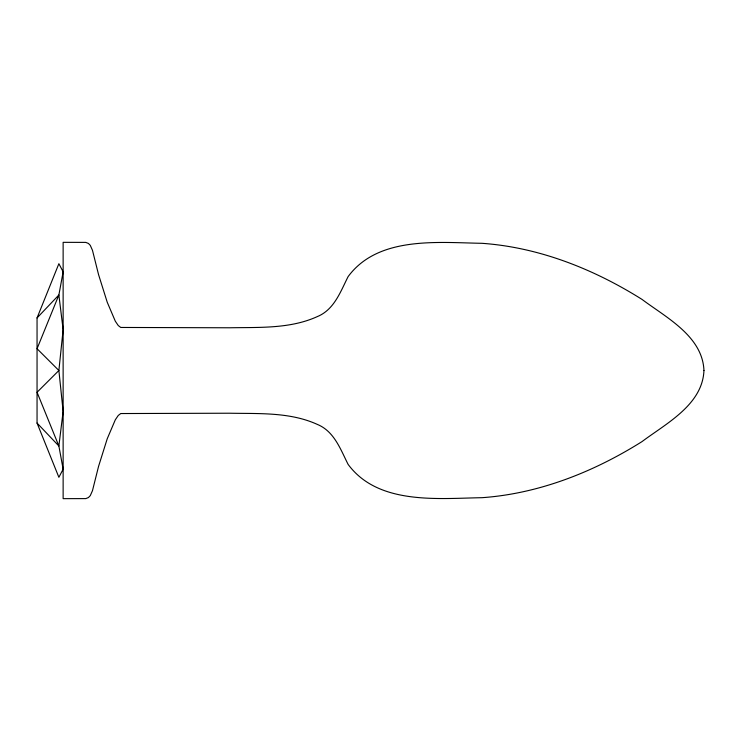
<?xml version="1.0" encoding="UTF-8"?>
<svg xmlns="http://www.w3.org/2000/svg" width="741" height="741" viewBox="0 0 741 741"><rect width="100%" height="100%" fill="white"/><g stroke="black" fill="none" stroke-linecap="round" stroke-linejoin="round"><path stroke-width="1.11" d="M37.05 317.935L58.882 263.694L63.133 271.827L58.882 294.983L37.05 348.724L58.882 370.5L63.133 411.375L58.882 446.017L63.133 469.173L58.882 477.306L37.05 423.065L37.05 317.935L58.882 294.983L63.133 329.625L58.882 370.5L37.05 392.276L58.882 446.017L37.05 423.065M703.95 370.5C702.57 404.771 666.242 423.417 642.03 441.59C593.837 471.878 539.096 493.682 481.928 497.693C437.69 498.434 378.16 505.103 348.113 464.385C340.49 449.37 334.247 431.281 317.222 424.361C289.935 411.977 258.952 413.793 229.747 413.219L120.755 413.543L118.254 415.469L115.318 419.786L107.241 438.746L98.562 466.367L92.477 490.672L90.282 495.627L88.42 497.563L85.771 498.61L63.133 498.656L63.133 242.335L85.771 242.39L88.42 243.437L90.282 245.373L92.477 250.328L98.562 274.633L107.241 302.254L115.318 321.214L118.254 325.531L120.755 327.457L229.747 327.781C258.952 327.207 289.935 329.023 317.222 316.639C334.247 309.719 340.49 291.63 348.113 276.615C378.16 235.897 437.69 242.566 481.928 243.307C539.096 247.318 593.837 269.122 642.03 299.41C666.252 317.583 702.561 336.219 703.95 370.5"/></g></svg>
